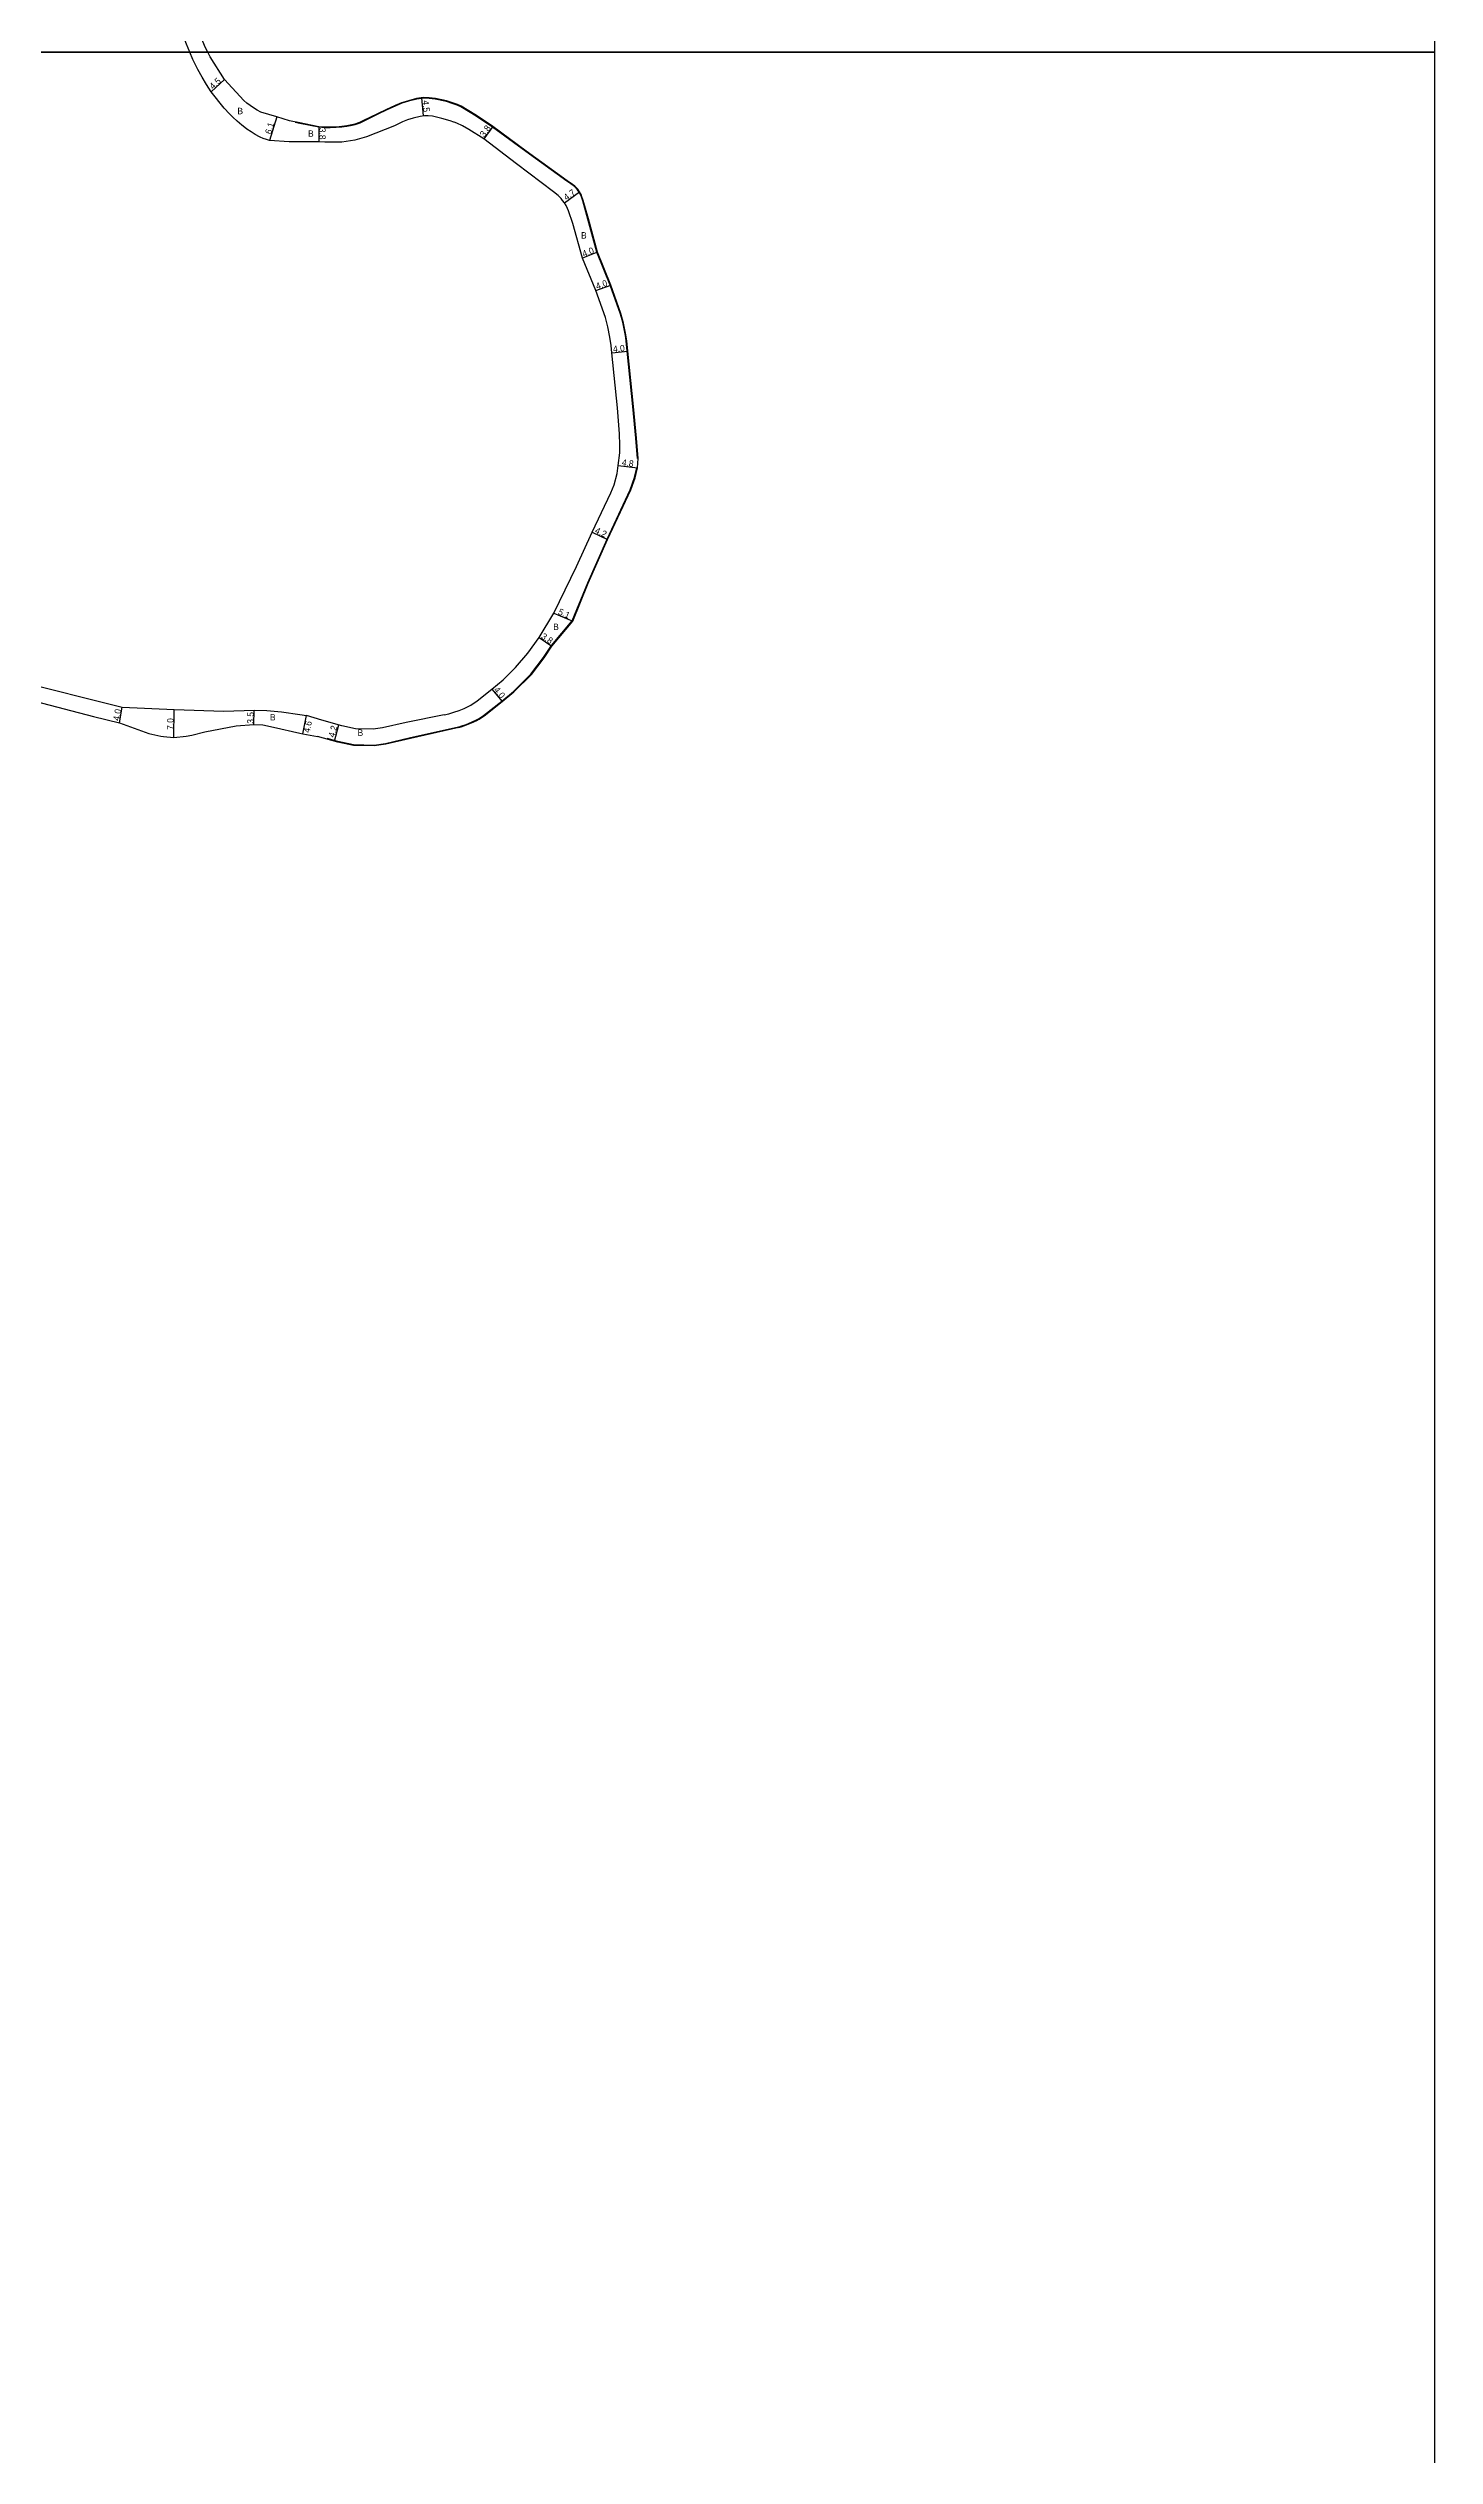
# Model space of a CAD drawing. Header units: metres. Extents: x -20000 to -16000, y -93000 to -90000.
# Drawn here: x -16345 to -16000, y -91198 to -90599 of the extents above; entities that cross this region are included whole.
import ezdxf

# ---------------------------------------------------------------- set-up
doc = ezdxf.new("R2010")
doc.units = ezdxf.units.M
doc.header["$LTSCALE"] = 2.5
for name, color, linetype in [('図郭', 7, 'Continuous'), ('幅員', 7, 'Continuous'), ('歩道・分離帯・安全施設', 7, 'Continuous'), ('舗装', 7, 'Continuous'), ('道路', 7, 'Continuous')]:
    doc.layers.add(name, color=color, linetype=linetype)
doc.styles.get("Standard").update_dxf_attribs({"font": ''})
doc.styles.get('Standard').set_extended_font_data('@MS PGothic')

msp = doc.modelspace()

# ---------------------------------------------------------------- linework, layer by layer
at = {"layer": '図郭'}
for points in [[(-16800, -90600), (-16000, -90600), (-16000, -90000), (-16800, -90000)], [(-16800, -91200), (-16000, -91200), (-16000, -90600), (-16800, -90600)]]:
    msp.add_lwpolyline(points, close=True, dxfattribs=at)
at = {"layer": '幅員', "flags": 128}
for points in [[(-16301.05, -90606.8), (-16304.37, -90609.84)], [(-16288.07, -90616.09), (-16289.85, -90621.93)], [(-16252.04, -90611.36), (-16251.65, -90615.84)], [(-16277.63, -90618.51), (-16277.6, -90622.31)], [(-16234.3, -90618.48), (-16236.55, -90621.54)], [(-16216.54, -90637.48), (-16212.74, -90634.71)], [(-16208.31, -90649.71), (-16212.02, -90651.21)], [(-16208.75, -90659.26), (-16204.98, -90657.91)], [(-16204.74, -90674.78), (-16200.76, -90674.38)], [(-16203.12, -90702.78), (-16198.36, -90703.43)], [(-16209.59, -90719.42), (-16205.78, -90721.19)], [(-16219.15, -90739.52), (-16214.46, -90741.52)], [(-16222.79, -90745.62), (-16219.62, -90747.72)], [(-16234.55, -90758.46), (-16232, -90761.54)], [(-16327.23, -90766.83), (-16326.51, -90762.9)], [(-16313.71, -90770.49), (-16313.59, -90763.49)], [(-16293.76, -90767.22), (-16293.69, -90763.72)], [(-16281.62, -90769.54), (-16280.67, -90765.04)], [(-16273.71, -90771.42), (-16272.61, -90767.37)]]:
    msp.add_lwpolyline(points, dxfattribs=at)
at = {"layer": '歩道・分離帯・安全施設', "flags": 128}
for points in [[(-16198.34, -90701.06), (-16198.77, -90696.05), (-16199.51, -90688.15), (-16200.91, -90674.4), (-16201.17, -90671.81), (-16201.36, -90670.49), (-16202, -90667.13), (-16202.55, -90665.13), (-16205.12, -90657.96), (-16208.46, -90649.76), (-16210.72, -90641.51), (-16211.98, -90636.94), (-16212.3, -90636), (-16212.51, -90635.41), (-16212.87, -90634.79), (-16213.31, -90634.19), (-16214.02, -90633.43), (-16214.91, -90632.77), (-16215.96, -90632.08), (-16226.1, -90624.71), (-16234.38, -90618.6), (-16238.47, -90615.86), (-16242.26, -90613.56), (-16243.2, -90613.14), (-16244.16, -90612.79), (-16245.89, -90612.25), (-16248.66, -90611.63), (-16250.14, -90611.46), (-16251.55, -90611.44), (-16253.27, -90611.67), (-16255.28, -90612.19), (-16256.98, -90612.7), (-16258.59, -90613.37), (-16260.69, -90614.35), (-16262.95, -90615.42), (-16266.43, -90617.12), (-16267.42, -90617.6), (-16268.64, -90618.05), (-16269.34, -90618.22), (-16270.63, -90618.46), (-16271.92, -90618.63), (-16273.32, -90618.73), (-16274.76, -90618.78), (-16276.2, -90618.76), (-16277.65, -90618.66), (-16282.31, -90617.73)], [(-16282.31, -90617.73), (-16283.54, -90617.48)], [(-16242.86, -90767.88), (-16242.28, -90767.69), (-16240.96, -90767.22), (-16239.67, -90766.69), (-16238.4, -90766.09), (-16237.87, -90765.81), (-16236.69, -90765.05), (-16232.1, -90761.42), (-16229.21, -90759.03), (-16224.86, -90754.73), (-16221.7, -90750.55), (-16219.74, -90747.63), (-16214.59, -90741.44), (-16210.74, -90732.04), (-16205.92, -90721.12), (-16200.17, -90708.83), (-16199.05, -90705.8), (-16198.51, -90703.41)]]:
    msp.add_lwpolyline(points, dxfattribs=at)
at = {"layer": '歩道・分離帯・安全施設'}
msp.add_lwpolyline([(-16242.86, -90767.88), (-16254.84, -90770.58), (-16261.01, -90772.02), (-16263.85, -90772.44), (-16268.99, -90772.35), (-16272.89, -90771.49), (-16275.55, -90770.77)], dxfattribs=at)
at = {"layer": '道路', "flags": 128}
for points in [[(-16309.68, -90600), (-16310.51, -90597.95), (-16312.05, -90594.1), (-16312.77, -90591.64), (-16313.43, -90589.15), (-16314.03, -90586.65), (-16314.55, -90584.13), (-16314.99, -90581.6), (-16315.33, -90579.35), (-16316.03, -90564.41), (-16315.71, -90551.38), (-16315.66, -90546.72)], [(-16305.23, -90600), (-16305.87, -90598.76), (-16306.79, -90596.46), (-16308.22, -90592.89), (-16308.85, -90590.85), (-16309.44, -90588.81), (-16309.99, -90586.75), (-16310.49, -90584.68), (-16310.94, -90582.6), (-16311.31, -90580.5), (-16311.56, -90578.84), (-16312.03, -90564.23), (-16311.49, -90553.38), (-16311.23, -90546.72)], [(-16282.31, -90622.31), (-16285, -90622.31), (-16289.85, -90621.93), (-16290.66, -90621.71), (-16291.44, -90621.43), (-16292.21, -90621.09), (-16292.39, -90621), (-16293.45, -90620.42), (-16294.49, -90619.78), (-16295.49, -90619.09), (-16296.46, -90618.36), (-16296.78, -90618.11), (-16297.9, -90617.16), (-16298.98, -90616.16), (-16300.02, -90615.12), (-16301.03, -90614.05), (-16301.18, -90613.89), (-16304.37, -90609.84), (-16305.55, -90608.01), (-16306.66, -90606.15), (-16307.72, -90604.25), (-16308.71, -90602.31), (-16308.97, -90601.79), (-16309.68, -90600)], [(-16282.31, -90617.57), (-16284.95, -90617.04), (-16288.07, -90616.09), (-16292.06, -90614.88), (-16292.96, -90614.4), (-16293.83, -90613.86), (-16294.68, -90613.27), (-16295.49, -90612.64), (-16296.25, -90612), (-16301.05, -90606.8), (-16304.65, -90601.13), (-16305.23, -90600)], [(-16242.82, -90768.02), (-16242.23, -90767.84), (-16240.91, -90767.36), (-16239.61, -90766.82), (-16238.34, -90766.23), (-16237.76, -90765.92), (-16236.47, -90765.07), (-16232, -90761.54), (-16229.11, -90759.15), (-16224.75, -90754.83), (-16221.57, -90750.63), (-16219.62, -90747.72), (-16214.46, -90741.52), (-16210.6, -90732.1), (-16205.78, -90721.19), (-16200.03, -90708.89), (-16198.91, -90705.84), (-16198.36, -90703.43), (-16198.19, -90701.06), (-16198.62, -90696.04), (-16199.36, -90688.14), (-16200.76, -90674.38), (-16201.02, -90671.79), (-16201.24, -90670.3), (-16201.79, -90667.43), (-16202.45, -90664.96), (-16204.98, -90657.91), (-16208.31, -90649.71), (-16210.57, -90641.47), (-16211.84, -90636.89), (-16212.16, -90635.95), (-16212.37, -90635.35), (-16212.74, -90634.71), (-16213.2, -90634.09), (-16213.92, -90633.32), (-16214.83, -90632.65), (-16215.88, -90631.95), (-16226.01, -90624.59), (-16234.3, -90618.48), (-16238.39, -90615.73), (-16242.19, -90613.43), (-16243.14, -90613.01), (-16244.11, -90612.64), (-16245.85, -90612.1), (-16248.63, -90611.48), (-16250.13, -90611.31), (-16251.56, -90611.29), (-16253.29, -90611.52), (-16255.32, -90612.05), (-16257.03, -90612.55), (-16258.65, -90613.23), (-16260.75, -90614.22), (-16263.01, -90615.29), (-16266.5, -90616.99), (-16267.46, -90617.45), (-16268.65, -90617.9), (-16269.37, -90618.08), (-16270.65, -90618.31), (-16271.93, -90618.48), (-16273.33, -90618.59), (-16274.76, -90618.63), (-16276.2, -90618.61), (-16277.63, -90618.51), (-16282.31, -90617.57)], [(-16246.42, -90764.87), (-16245.29, -90764.57), (-16244.01, -90764.18), (-16242.74, -90763.73), (-16241.5, -90763.23), (-16240.29, -90762.67), (-16239.84, -90762.43), (-16238.26, -90761.37), (-16234.55, -90758.46), (-16231.79, -90756.17), (-16228.69, -90753.1), (-16225.66, -90749.48), (-16222.79, -90745.62), (-16219.15, -90739.52), (-16213.56, -90727.96), (-16209.59, -90719.42), (-16204.94, -90709.64), (-16204.17, -90707.64), (-16203.39, -90704.76), (-16203.12, -90702.78), (-16202.74, -90699.63), (-16202.71, -90697.74), (-16202.79, -90694.97), (-16203.35, -90688.49), (-16204.74, -90674.78), (-16204.92, -90672.93), (-16205.21, -90670.85), (-16205.69, -90668.33), (-16206.34, -90665.95), (-16208.75, -90659.26), (-16212.02, -90651.21), (-16214.4, -90642.64), (-16215.53, -90639.42), (-16215.75, -90638.86), (-16216.12, -90638.1), (-16216.54, -90637.48), (-16216.99, -90636.87), (-16217.33, -90636.42), (-16218.12, -90635.61), (-16219.2, -90634.69), (-16228.43, -90627.77), (-16236.55, -90621.54), (-16240.29, -90619.22), (-16241.85, -90618.34), (-16243.32, -90617.66), (-16243.99, -90617.38), (-16244, -90617.37), (-16244.96, -90617.07), (-16247.01, -90616.46), (-16249.38, -90615.92), (-16250.41, -90615.81), (-16251.29, -90615.8), (-16252.43, -90615.94), (-16254.12, -90616.39), (-16255.53, -90616.8), (-16256.83, -90617.34), (-16258.83, -90618.29), (-16265.8, -90621.06), (-16268.67, -90621.87), (-16271.88, -90622.37), (-16273.63, -90622.4), (-16274.85, -90622.38), (-16276.1, -90622.39), (-16277.6, -90622.31), (-16282.31, -90622.31)], [(-16379.89, -90752), (-16377.36, -90752.12), (-16369.01, -90753.34), (-16352.95, -90756.29), (-16326.51, -90762.9), (-16313.59, -90763.49), (-16301.24, -90763.97), (-16293.69, -90763.72), (-16290.59, -90763.75), (-16286.94, -90764.09), (-16282.31, -90764.79)], [(-16379.96, -90755.45), (-16377.71, -90755.7), (-16367.62, -90757.37), (-16353.66, -90760.02), (-16333.64, -90765.3), (-16327.23, -90766.83), (-16319.93, -90769.47), (-16316.93, -90770.12), (-16316.24, -90770.27), (-16313.71, -90770.49), (-16310.61, -90770.14), (-16309.21, -90769.88), (-16305.98, -90769.11), (-16298.16, -90767.6), (-16293.76, -90767.22), (-16291.51, -90767.34), (-16288.89, -90767.91), (-16282.31, -90769.38)], [(-16282.31, -90764.79), (-16280.67, -90765.04)], [(-16282.31, -90769.38), (-16281.62, -90769.54), (-16277.98, -90770.26)]]:
    msp.add_lwpolyline(points, dxfattribs=at)
at = {"layer": '道路'}
for points in [[(-16246.42, -90764.87), (-16255.93, -90766.77), (-16261.77, -90768.04), (-16264.12, -90768.38), (-16268.51, -90768.31), (-16271.92, -90767.56), (-16276.88, -90766.21), (-16280.67, -90765.04)], [(-16242.82, -90768.02), (-16254.81, -90770.72), (-16260.98, -90772.17), (-16263.84, -90772.59), (-16269, -90772.5), (-16272.93, -90771.63), (-16277.98, -90770.26)]]:
    msp.add_lwpolyline(points, dxfattribs=at)

# ---------------------------------------------------------------- texts
at = {"layer": '幅員'}
for s, rotation, p in [('4.5', 42.51637, (-16303.95, -90609.32)), ('4.5', 274.92095, (-16251.85, -90612.03)), ('6.1', 73.03215, (-16289.52, -90620.51)), ('3.8', 270.35389, (-16277.53, -90618.81)), ('3.8', 53.6121, (-16236.45, -90621.24)), ('4.7', 36.07141, (-16215.99, -90636.96)), ('4.0', 22.10042, (-16211.7, -90650.99)), ('4.0', 19.7375, (-16208.4, -90659.03)), ('4.0', 5.79029, (-16204.35, -90674.64)), ('4.8', 352.16976, (-16202.31, -90702.79)), ('4.2', 335.07976, (-16209.1, -90719.54)), ('5.1', 336.98859, (-16218.24, -90739.8)), ('3.8', 326.55881, (-16222.49, -90745.71)), ('4.0', 309.59723, (-16234.22, -90758.7)), ('4.0', 79.66788, (-16327.26, -90766.42)), ('7.0', 89.00477, (-16313.78, -90768.59)), ('3.5', 88.85853, (-16293.85, -90767.07)), ('4.6', 78.12267, (-16279.91, -90769.4)), ('4.2', 74.77155, (-16273.75, -90770.58))]:
    msp.add_text(s, height=1.6, rotation=rotation, dxfattribs=at).set_placement(p)
at = {"layer": '舗装'}
for p in [(-16297.86, -90615.41), (-16280.3, -90621.02), (-16212.39, -90646.35), (-16219.32, -90743.74), (-16289.77, -90766.25), (-16267.98, -90770.08)]:
    msp.add_text('B', height=1.6, dxfattribs=at).set_placement(p)

doc.saveas('drawing.dxf')
